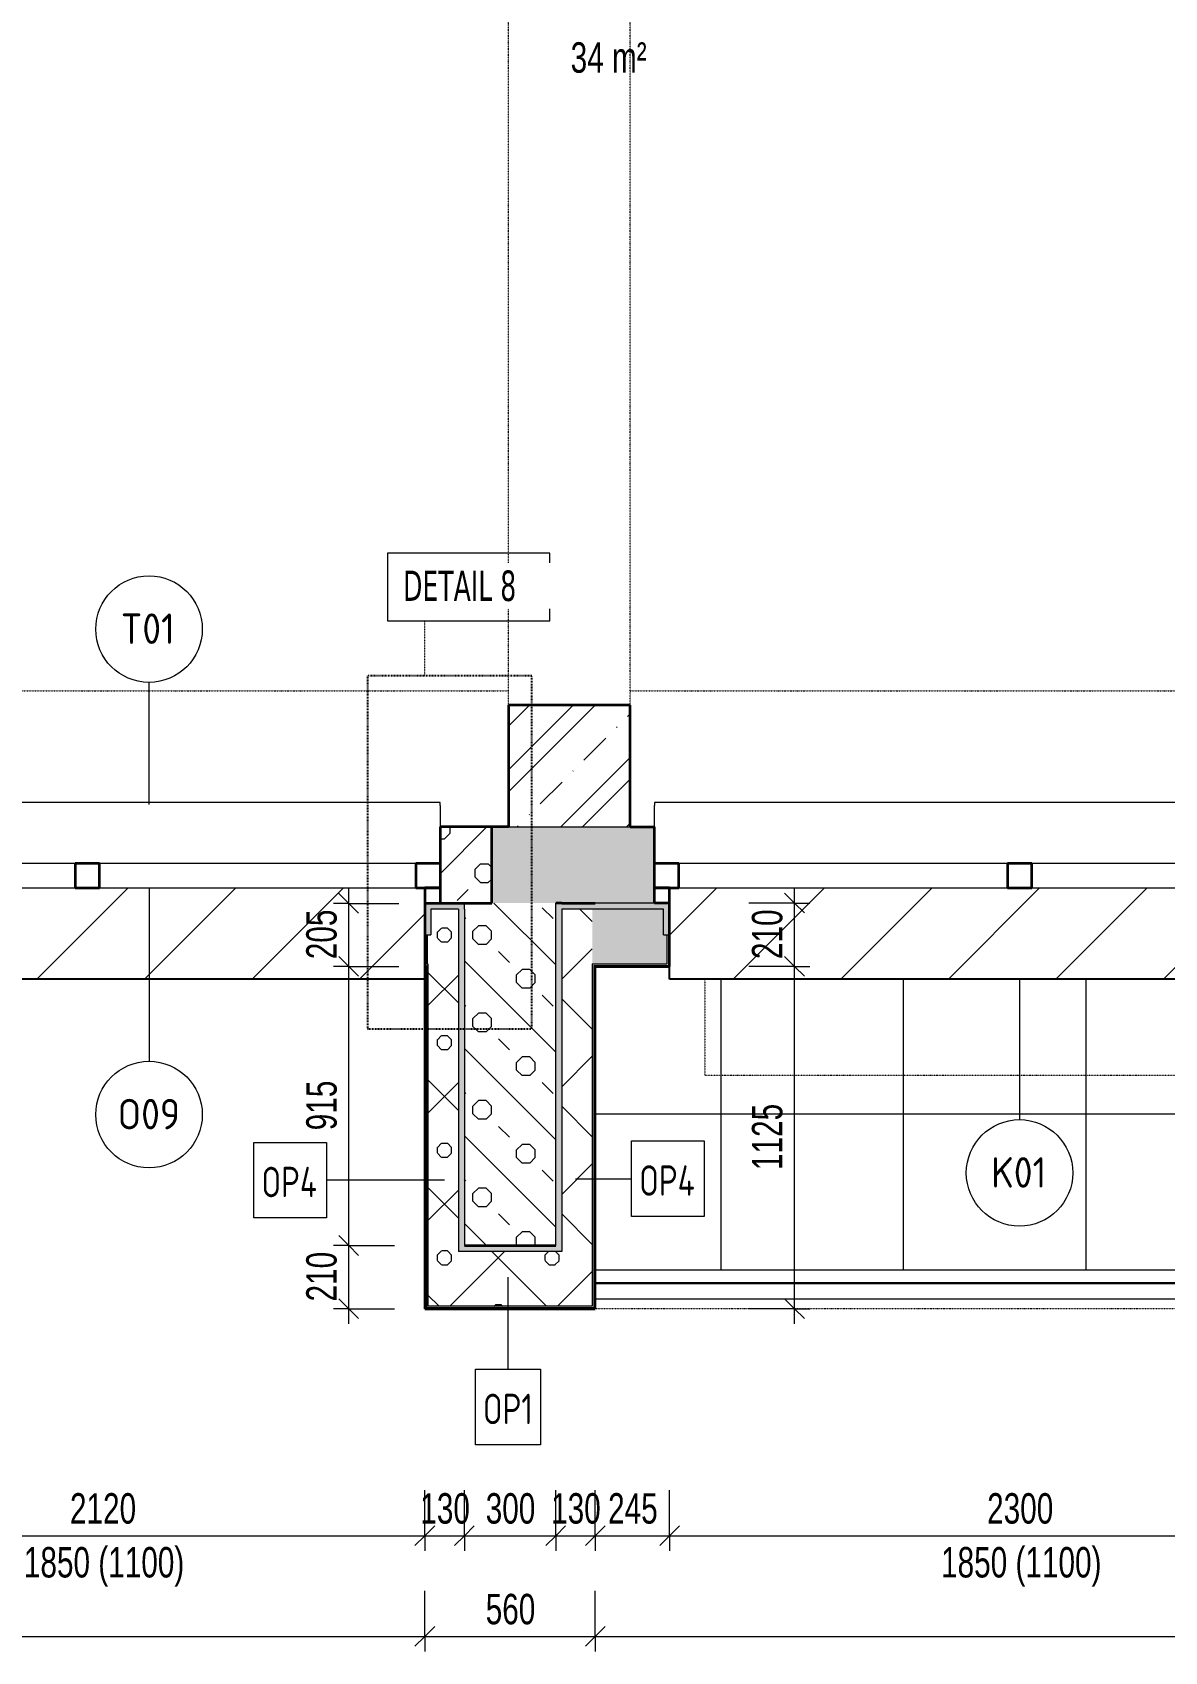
# Model space of a CAD drawing. Header units: millimetres. Extents: x -2854 to 232784, y -45352 to 20466.
# Drawn here: x 27283 to 31005, y -31522 to -26202 of the extents above; entities that cross this region are included whole.
import ezdxf

# ---------------------------------------------------------------- set-up
doc = ezdxf.new("R2010")
doc.units = ezdxf.units.MM
doc.linetypes.add('3_Čárkovaná 2_5mm', pattern=[5, 2.5, -2.5])
doc.linetypes.add('Dash dot dot', pattern=[5, 2, -1, 0, -1, 0, -1])
for name, color, linetype, lineweight in [('A-ANNO-DIMS', 211, 'Continuous', 9), ('A-ANNO-DIMS-50', 211, 'Continuous', 9), ('A-AREA-IDEN', 2, 'Continuous', 9), ('A-DETL', 90, 'Continuous', 13), ('A-FLOR-HRAL', 11, 'Continuous', 13), ('A-GENM', 13, 'Continuous', 13), ('A-GENM-IDEN', 13, 'Continuous', 9), ('A-GLAZ', 151, 'Continuous', 13), ('A-GLAZ-IDEN', 152, 'Continuous', 9), ('A-ROOF', 132, 'Continuous', 13), ('A-ROOF-OTLN', 132, 'Continuous', 13), ('A-ROOF-PATT', 132, 'Continuous', 13), ('A-WALL', 113, 'Continuous', 13), ('A-WALL-IDEN', 211, 'Continuous', 9), ('G-ANNO-TEXT', 231, 'Continuous', 9), ('Q-SPCQ', 91, 'Continuous', 13), ('Q-SPCQ-IDEN', 132, 'Continuous', 9)]:
    doc.layers.add(name, color=color, linetype=linetype, lineweight=lineweight)
doc.layers.add('A-WALL-PATT', color=111, linetype='Continuous')
doc.styles.add('Arial_1', font='arial.ttf', dxfattribs={"width": 0.7, "height": 100})
doc.styles.add('ISOCPEUR', font='isocpeur.ttf', dxfattribs={"width": 0.9, "height": 100})
doc.styles.add('ISOCPEUR_2', font='isocpeur.ttf', dxfattribs={"width": 0.75, "height": 100})
doc.styles.add('Tahoma', font='tahoma.ttf', dxfattribs={"width": 0.7, "height": 100})
doc.dimstyles.new('Vnitřní_-_průhledné', dxfattribs={"dimscale": 304.8, "dimtxt": 102.02594, "dimasz": 0.213255, "dimexe": 0.164042, "dimexo": 0.0625, "dimgap": 0.032808, "dimtad": 1, "dimdec": 0, "dimrnd": 5, "dimzin": 0, "dimdsep": 46, "dimtxsty": 'Arial_1', "dimblk1": 'OBLIQUE', "dimblk2": 'OBLIQUE', "dimsah": 1, "dimcen": 0.09, "dimdle": 0.164042, "dimazin": 0, "dimtfac": 1, "dimtdec": 4, "dimtix": 1, "dimtmove": 0, "dimatfit": 3, "dimfxl": 0.492126, "dimfxlon": 1, "dimtvp": 1, "dimtolj": 1, "dimtzin": 0, "dimarcsym": 2})
pattern_1 = [(45, (0, 0), (0, 353.552), []), (315, (0, 0), (353.552, 0), []), (270, (153.68, 9.56), (176.771, -176.771), [19.139, -334.416]), (270, (199.87, 9.56), (176.771, -176.771), [19.139, -334.416]), (0, (166.57, 23.1), (176.771, 176.771), [19.139, -334.416]), (0, (166.57, -23.1), (176.771, 176.771), [19.139, -334.416]), (45, (153.68, 9.56), (0, 353.552), [19.139, -230.861]), (45, (186.35, -23.1), (0, 353.552), [19.139, -230.861]), (315, (186.35, 23.1), (353.552, 0), [19.139, -230.861]), (315, (153.68, -9.56), (353.552, 0), [19.139, -230.861])]

# ---------------------------------------------------------------- blocks, each defined once
blk = doc.blocks.new('OKNO_2k_nadsvetlik - OKNO_2k_nadsvetlik 2400 x 1850-1972464-2NP_NÁVRH A')
at = {"layer": 'A-GLAZ'}
h = blk.add_hatch(dxfattribs=at)
h.set_pattern_fill('FP_16', color=256, style=0, pattern_type=2)
h.set_pattern_definition([(180, (30528.153, -28937.503), (-75, -43.3), [50, -100]), (240, (30478.153, -28937.503), (-0.0011, -86.601905), [50, -100]), (120, (30478.153, -28937.503), (-74.9989, 43.301905), [50, -100])])
h.paths.add_polyline_path([(1200, 125), (1150, 125), (1150, 75), (1200, 75), (1200, 110)])
h.paths.add_polyline_path([(-1170, 125), (-1200, 125), (-1200, 75), (-1150, 75), (-1150, 125), (-1151, 125)])
at = {"layer": 'A-GLAZ', "lineweight": 35}
for p, q in [((-1150, 75), (-1150, 125)), ((1150, 125), (1150, 75)), ((-1200, 75), (-1150, 75)), ((-1120, 75), (-1200, 75)), ((-1120, -5), (-1120, 75)), ((40, 75), (-40, 75)), ((-40, 75), (-40, -5)), ((40, -5), (40, 75)), ((1200, 75), (1120, 75)), ((1120, 75), (1120, -5)), ((1150, 75), (1200, 75)), ((-1200, -5), (-1120, -5)), ((-40, -5), (40, -5)), ((1120, -5), (1200, -5))]:
    blk.add_line(p, q, dxfattribs=at)
at = {"layer": 'A-GLAZ'}
for p, q in [((-40, 75), (-1120, 75)), ((1120, 75), (40, 75)), ((-1120, -5), (-40, -5)), ((40, -5), (1120, -5))]:
    blk.add_line(p, q, dxfattribs=at)
blk = doc.blocks.new('parapet s nosem_vnitní - parapet s nosem_vnitní-1280305-2NP_NÁVRH A')
at = {"layer": 'A-GENM'}
for p, q in [((-1200, -190), (-1200, -120)), ((1200, -120), (1200, -190)), ((-1200, -190), (-1200, -200)), ((-1200, -200), (1200, -200)), ((1200, -200), (1200, -190))]:
    blk.add_line(p, q, dxfattribs=at)
blk = doc.blocks.new('parapet_ext - parapet_ext-1801991-2NP_NÁVRH A')
at = {"layer": 'Q-SPCQ'}
h = blk.add_hatch(dxfattribs=at)
h.set_pattern_fill('FP_17', color=11, style=0, pattern_type=2)
h.set_pattern_definition([(225, (30528.15, -29012.5), (176.7767, -176.7767), [])])
h.paths.add_polyline_path([(-970.1, 300), (-1150, 300), (-1150, 0), (1150, 0), (1150, 300), (-40, 300)])
at = {"layer": 'Q-SPCQ', "color": 21, "lineweight": 25}
for p, q in [((-1150, 258), (-1150, 300)), ((-1150, 300), (1150, 300)), ((1150, 300), (1150, 258))]:
    blk.add_line(p, q, dxfattribs=at)
blk = doc.blocks.new('OKNO_2k_nadsvetlik - OKNO_2k_nadsvetlik_2220 x 1850-1972462-2NP_NÁVRH A')
at = {"layer": 'A-GLAZ'}
h = blk.add_hatch(dxfattribs=at)
h.set_pattern_fill('FP_60', color=11, style=0, pattern_type=2)
h.set_pattern_definition([(180, (27513.59, -28937.503), (-75, -43.3), [50, -100]), (240, (27463.59, -28937.503), (-0.0011, -86.601905), [50, -100]), (120, (27463.59, -28937.503), (-74.9989, 43.301905), [50, -100])])
h.paths.add_polyline_path([(1080, 125), (1060, 125), (1060, 75), (1110, 75), (1110, 125), (1109, 125)])
h.paths.add_polyline_path([(-1060, 125), (-1110, 125), (-1110, 75), (-1060, 75), (-1060, 110)])
at = {"layer": 'A-GLAZ', "color": 1, "lineweight": 35}
for p, q in [((-1060, 75), (-1060, 125)), ((1060, 125), (1060, 75)), ((-1110, 75), (-1060, 75)), ((-1030, 75), (-1110, 75)), ((-1030, -5), (-1030, 75)), ((90, 75), (10, 75)), ((10, 75), (10, -5)), ((90, -5), (90, 75)), ((1110, 75), (1030, 75)), ((1030, 75), (1030, -5)), ((1060, 75), (1110, 75)), ((-1110, -5), (-1030, -5)), ((10, -5), (90, -5)), ((1030, -5), (1110, -5))]:
    blk.add_line(p, q, dxfattribs=at)
at = {"layer": 'A-GLAZ', "color": 11}
for p, q in [((10, 75), (-1030, 75)), ((1030, 75), (90, 75)), ((-1030, -5), (10, -5)), ((90, -5), (1030, -5))]:
    blk.add_line(p, q, dxfattribs=at)
blk = doc.blocks.new('parapet s nosem_vnitní - parapet s nosem_vnitní-1592120-2NP_NÁVRH A')
at = {"layer": 'A-GENM', "color": 11}
for p, q in [((-1110, -190), (-1110, -120)), ((1110, -120), (1110, -190)), ((-1110, -190), (-1110, -200)), ((-1110, -200), (1110, -200)), ((1110, -200), (1110, -190))]:
    blk.add_line(p, q, dxfattribs=at)
blk = doc.blocks.new('parapet_ext - parapet_ext-1802035-2NP_NÁVRH A')
at = {"layer": 'Q-SPCQ'}
h = blk.add_hatch(dxfattribs=at)
h.set_pattern_fill('FP_61', color=11, style=0, pattern_type=2)
h.set_pattern_definition([(225, (27513.6, -29012.5), (176.7767, -176.7767), [])])
h.paths.add_polyline_path([(-550.9, 300), (-1060, 300), (-1060, 0), (1060, 0), (1060, 300), (10, 300)])
at = {"layer": 'Q-SPCQ', "color": 21, "lineweight": 25}
for p, q in [((-1060, 300), (1060, 300)), ((1060, 300), (1060, 258))]:
    blk.add_line(p, q, dxfattribs=at)
blk = doc.blocks.new('Zábradlí - Zábradlí-1250070-2NP_NÁVRH A')
at = {"layer": 'A-FLOR-HRAL'}
for p, q in [((29133.6, -30312.5), (40958.6, -30312.5)), ((29133.6, -30362.5), (40958.6, -30362.5))]:
    blk.add_line(p, q, dxfattribs=at)
blk = doc.blocks.new('Popiska okna_Bublina_CC - Popiska okna_Bublina-1410372-2NP_NÁVRH A')
at = {"layer": 'A-GLAZ-IDEN'}
blk.add_circle((0, 0), 3.5, dxfattribs=at)
blk = doc.blocks.new('Popiska becný model_Bublina_CC - Popiska okna_Bublina-1416866-2NP_NÁVRH A')
at = {"layer": 'A-GENM-IDEN'}
blk.add_circle((0, 0), 3.5, dxfattribs=at)
blk = doc.blocks.new('DIMBLOCK57-2NP_NÁVRH A')
at = {"layer": 'A-ANNO-DIMS-50'}
for p, q in [((29003.6, -31141.2), (29003.6, -30991.2)), ((29133.6, -31141.2), (29133.6, -30991.2)), ((28953.6, -31141.2), (29133.6, -31141.2)), ((29003.6, -31141.2), (29003.6, -31191.2)), ((29133.6, -31141.2), (29133.6, -31191.2))]:
    blk.add_line(p, q, dxfattribs=at)
at = {"layer": 'A-ANNO-DIMS-50', "lineweight": 18}
for p, q in [((29003.6, -31141.2), (29036.1, -31108.7)), ((29133.6, -31141.2), (29166.1, -31108.7)), ((29003.6, -31141.2), (28971.1, -31173.7)), ((29133.6, -31141.2), (29101.1, -31173.7))]:
    blk.add_line(p, q, dxfattribs=at)
at = {"layer": 'A-ANNO-DIMS-50', "color": 0, "insert": (28988.5, -31001.4), "char_height": 100, "width": 192.123, "attachment_point": 1, "line_spacing_factor": 0.941778, "style": 'Arial_1'}
blk.add_mtext('130', dxfattribs=at)
blk = doc.blocks.new('_Oblique')
at = {"color": 0, "linetype": 'ByBlock', "lineweight": -2}
blk.add_line((-0.5, -0.5), (0.5, 0.5), dxfattribs=at)
blk = doc.blocks.new('DIMBLOCK58-2NP_NÁVRH A')
at = {"layer": 'A-ANNO-DIMS-50'}
for p, q in [((29133.6, -31141.2), (29133.6, -30991.2)), ((29378.2, -31141.2), (29378.2, -30991.2)), ((29133.6, -31141.2), (29378.2, -31141.2)), ((29133.6, -31141.2), (29133.6, -31191.2)), ((29378.2, -31141.2), (29378.2, -31191.2))]:
    blk.add_line(p, q, dxfattribs=at)
at = {"layer": 'A-ANNO-DIMS-50', "lineweight": 18}
for p, q in [((29133.6, -31141.2), (29166.1, -31108.7)), ((29378.2, -31141.2), (29410.7, -31108.7)), ((29133.6, -31141.2), (29101.1, -31173.7)), ((29378.2, -31141.2), (29345.7, -31173.7))]:
    blk.add_line(p, q, dxfattribs=at)
at = {"layer": 'A-ANNO-DIMS-50', "color": 0, "insert": (29175.8, -31001.4), "char_height": 100, "width": 192.123, "attachment_point": 1, "line_spacing_factor": 0.941778, "style": 'Arial_1'}
blk.add_mtext('245', dxfattribs=at)
blk = doc.blocks.new('DIMBLOCK59-2NP_NÁVRH A')
at = {"layer": 'A-ANNO-DIMS-50'}
for p, q in [((29378.2, -31141.2), (29378.2, -30991.2)), ((31678.8, -31141.2), (31678.8, -30991.2)), ((29378.2, -31141.2), (31678.8, -31141.2)), ((29378.2, -31141.2), (29378.2, -31191.2)), ((31678.8, -31141.2), (31678.8, -31191.2))]:
    blk.add_line(p, q, dxfattribs=at)
at = {"layer": 'A-ANNO-DIMS-50', "lineweight": 18}
for p, q in [((29378.2, -31141.2), (29410.7, -31108.7)), ((31678.8, -31141.2), (31711.3, -31108.7)), ((29378.2, -31141.2), (29345.7, -31173.7)), ((31678.8, -31141.2), (31646.3, -31173.7))]:
    blk.add_line(p, q, dxfattribs=at)
at = {"layer": 'A-ANNO-DIMS-50', "color": 0, "char_height": 100, "attachment_point": 1, "line_spacing_factor": 0.941778, "style": 'Arial_1'}
for s, insert, width in [('2300', (30421.7, -31001.4), 256.164), ('1850 (1100)', (30270.3, -31178.4), 619.69)]:
    blk.add_mtext(s, dxfattribs=dict(at, insert=insert, width=width))
blk = doc.blocks.new('DIMBLOCK74-2NP_NÁVRH A')
at = {"layer": 'A-ANNO-DIMS-50'}
for p, q in [((26453.6, -31141.2), (26453.6, -30991.2)), ((28573.6, -31141.2), (28573.6, -30991.2)), ((26453.6, -31141.2), (28573.6, -31141.2)), ((26453.6, -31141.2), (26453.6, -31191.2)), ((28573.6, -31141.2), (28573.6, -31191.2))]:
    blk.add_line(p, q, dxfattribs=at)
at = {"layer": 'A-ANNO-DIMS-50', "lineweight": 18}
for p, q in [((26453.6, -31141.2), (26486.1, -31108.7)), ((28573.6, -31141.2), (28606.1, -31108.7)), ((26453.6, -31141.2), (26421.1, -31173.7)), ((28573.6, -31141.2), (28541.1, -31173.7))]:
    blk.add_line(p, q, dxfattribs=at)
at = {"layer": 'A-ANNO-DIMS-50', "color": 0, "char_height": 100, "attachment_point": 1, "line_spacing_factor": 0.941778, "style": 'Arial_1'}
for s, insert, width in [('2120', (27406.9, -31001.4), 256.164), ('1850 (1100)', (27255.4, -31178.4), 619.69)]:
    blk.add_mtext(s, dxfattribs=dict(at, insert=insert, width=width))
blk = doc.blocks.new('DIMBLOCK75-2NP_NÁVRH A')
at = {"layer": 'A-ANNO-DIMS-50'}
for p, q in [((28573.6, -31141.2), (28573.6, -30991.2)), ((28703.6, -31141.2), (28703.6, -30991.2)), ((28573.6, -31141.2), (28703.6, -31141.2)), ((28573.6, -31141.2), (28573.6, -31191.2)), ((28703.6, -31141.2), (28703.6, -31191.2))]:
    blk.add_line(p, q, dxfattribs=at)
at = {"layer": 'A-ANNO-DIMS-50', "lineweight": 18}
for p, q in [((28573.6, -31141.2), (28606.1, -31108.7)), ((28703.6, -31141.2), (28736.1, -31108.7)), ((28573.6, -31141.2), (28541.1, -31173.7)), ((28703.6, -31141.2), (28671.1, -31173.7))]:
    blk.add_line(p, q, dxfattribs=at)
at = {"layer": 'A-ANNO-DIMS-50', "color": 0, "insert": (28558.5, -31001.4), "char_height": 100, "width": 192.123, "attachment_point": 1, "line_spacing_factor": 0.941778, "style": 'Arial_1'}
blk.add_mtext('130', dxfattribs=at)
blk = doc.blocks.new('DIMBLOCK76-2NP_NÁVRH A')
at = {"layer": 'A-ANNO-DIMS-50'}
for p, q in [((28703.6, -31141.2), (28703.6, -30991.2)), ((29003.6, -31141.2), (29003.6, -30991.2)), ((28703.6, -31141.2), (29053.6, -31141.2)), ((28703.6, -31141.2), (28703.6, -31191.2)), ((29003.6, -31141.2), (29003.6, -31191.2))]:
    blk.add_line(p, q, dxfattribs=at)
at = {"layer": 'A-ANNO-DIMS-50', "lineweight": 18}
for p, q in [((28703.6, -31141.2), (28736.1, -31108.7)), ((29003.6, -31141.2), (29036.1, -31108.7)), ((28703.6, -31141.2), (28671.1, -31173.7)), ((29003.6, -31141.2), (28971.1, -31173.7))]:
    blk.add_line(p, q, dxfattribs=at)
at = {"layer": 'A-ANNO-DIMS-50', "color": 0, "insert": (28773.5, -31001.4), "char_height": 100, "width": 192.123, "attachment_point": 1, "line_spacing_factor": 0.941778, "style": 'Arial_1'}
blk.add_mtext('300', dxfattribs=at)
blk = doc.blocks.new('DIMBLOCK86-2NP_NÁVRH A')
at = {"layer": 'A-ANNO-DIMS-50'}
for p, q in [((22394.5, -31472), (22394.5, -31117.1)), ((28573.6, -31472), (28573.6, -31322)), ((22344.5, -31472), (28623.6, -31472)), ((22394.5, -31472), (22394.5, -31522)), ((28573.6, -31472), (28573.6, -31522))]:
    blk.add_line(p, q, dxfattribs=at)
at = {"layer": 'A-ANNO-DIMS-50', "lineweight": 18}
for p, q in [((22394.5, -31472), (22427, -31439.5)), ((28573.6, -31472), (28606.1, -31439.5)), ((22394.5, -31472), (22362, -31504.5)), ((28573.6, -31472), (28541.1, -31504.5))]:
    blk.add_line(p, q, dxfattribs=at)
at = {"layer": 'A-ANNO-DIMS-50', "color": 0, "insert": (25377.3, -31332.2), "char_height": 100, "width": 256.164, "attachment_point": 1, "line_spacing_factor": 0.941778, "style": 'Arial_1'}
blk.add_mtext('6180', dxfattribs=at)
blk = doc.blocks.new('DIMBLOCK87-2NP_NÁVRH A')
at = {"layer": 'A-ANNO-DIMS-50'}
for p, q in [((28573.6, -31472), (28573.6, -31322)), ((29133.6, -31472), (29133.6, -31322)), ((28523.6, -31472), (29183.6, -31472)), ((28573.6, -31472), (28573.6, -31522)), ((29133.6, -31472), (29133.6, -31522))]:
    blk.add_line(p, q, dxfattribs=at)
at = {"layer": 'A-ANNO-DIMS-50', "lineweight": 18}
for p, q in [((28573.6, -31472), (28606.1, -31439.5)), ((29133.6, -31472), (29166.1, -31439.5)), ((28573.6, -31472), (28541.1, -31504.5)), ((29133.6, -31472), (29101.1, -31504.5))]:
    blk.add_line(p, q, dxfattribs=at)
at = {"layer": 'A-ANNO-DIMS-50', "color": 0, "insert": (28773.5, -31332.2), "char_height": 100, "width": 192.123, "attachment_point": 1, "line_spacing_factor": 0.941778, "style": 'Arial_1'}
blk.add_mtext('560', dxfattribs=at)
blk = doc.blocks.new('DIMBLOCK88-2NP_NÁVRH A')
at = {"layer": 'A-ANNO-DIMS-50'}
for p, q in [((35401.3, -31472), (35401.3, -31150.9)), ((29133.6, -31472), (29133.6, -31322)), ((29083.6, -31472), (35401.3, -31472)), ((29133.6, -31472), (29133.6, -31522)), ((35401.3, -31472), (35401.3, -31522))]:
    blk.add_line(p, q, dxfattribs=at)
at = {"layer": 'A-ANNO-DIMS-50', "lineweight": 18}
for p, q in [((29133.6, -31472), (29166.1, -31439.5)), ((35401.3, -31472), (35433.8, -31439.5)), ((29133.6, -31472), (29101.1, -31504.5)), ((35401.3, -31472), (35368.8, -31504.5))]:
    blk.add_line(p, q, dxfattribs=at)
at = {"layer": 'A-ANNO-DIMS-50', "color": 0, "insert": (32160.7, -31332.2), "char_height": 100, "width": 256.164, "attachment_point": 1, "line_spacing_factor": 0.941778, "style": 'Arial_1'}
blk.add_mtext('6270', dxfattribs=at)
blk = doc.blocks.new('DIMBLOCK97-2NP_NÁVRH A')
at = {"layer": 'A-ANNO-DIMS-50', "lineweight": 18}
for p, q in [((28323.3, -30187.5), (28290.8, -30155)), ((28323.3, -30187.5), (28355.8, -30220)), ((28323.3, -30395.5), (28290.8, -30363)), ((28323.3, -30395.5), (28355.8, -30428))]:
    blk.add_line(p, q, dxfattribs=at)
at = {"layer": 'A-ANNO-DIMS-50'}
for p, q in [((28323.3, -30187.5), (28273.3, -30187.5)), ((28323.3, -30445.5), (28323.3, -30187.5)), ((28323.3, -30187.5), (28473.3, -30187.5)), ((28323.3, -30395.5), (28273.3, -30395.5)), ((28323.3, -30395.5), (28473.3, -30395.5))]:
    blk.add_line(p, q, dxfattribs=at)
at = {"layer": 'A-ANNO-DIMS-50', "color": 0, "insert": (28183.5, -30371.6), "char_height": 100, "width": 192.123, "attachment_point": 1, "rotation": 90, "line_spacing_factor": 0.941778, "style": 'Arial_1'}
blk.add_mtext('210', dxfattribs=at)
blk = doc.blocks.new('DIMBLOCK98-2NP_NÁVRH A')
at = {"layer": 'A-ANNO-DIMS-50', "lineweight": 18}
for p, q in [((28323.3, -29270.5), (28290.8, -29238)), ((28323.3, -29270.5), (28355.8, -29303)), ((28323.3, -30187.5), (28290.8, -30155)), ((28323.3, -30187.5), (28355.8, -30220))]:
    blk.add_line(p, q, dxfattribs=at)
at = {"layer": 'A-ANNO-DIMS-50'}
for p, q in [((28323.3, -29270.5), (28273.3, -29270.5)), ((28323.3, -30187.5), (28323.3, -29270.5)), ((28323.3, -29270.5), (28487.6, -29270.5)), ((28323.3, -30187.5), (28273.3, -30187.5)), ((28323.3, -30187.5), (28473.3, -30187.5))]:
    blk.add_line(p, q, dxfattribs=at)
at = {"layer": 'A-ANNO-DIMS-50', "color": 0, "insert": (28183.5, -29809.1), "char_height": 100, "width": 192.123, "attachment_point": 1, "rotation": 90, "line_spacing_factor": 0.941778, "style": 'Arial_1'}
blk.add_mtext('915', dxfattribs=at)
blk = doc.blocks.new('DIMBLOCK99-2NP_NÁVRH A')
at = {"layer": 'A-ANNO-DIMS-50', "lineweight": 18}
for p, q in [((28323.3, -29063.5), (28290.8, -29031)), ((28323.3, -29063.5), (28355.8, -29096)), ((28323.3, -29270.5), (28290.8, -29238)), ((28323.3, -29270.5), (28355.8, -29303))]:
    blk.add_line(p, q, dxfattribs=at)
at = {"layer": 'A-ANNO-DIMS-50'}
for p, q in [((28323.3, -29270.5), (28323.3, -29013.5)), ((28323.3, -29063.5), (28273.3, -29063.5)), ((28323.3, -29063.5), (28487.6, -29063.5)), ((28323.3, -29270.5), (28273.3, -29270.5)), ((28323.3, -29270.5), (28487.6, -29270.5))]:
    blk.add_line(p, q, dxfattribs=at)
at = {"layer": 'A-ANNO-DIMS-50', "color": 0, "insert": (28183.5, -29247.1), "char_height": 100, "width": 192.123, "attachment_point": 1, "rotation": 90, "line_spacing_factor": 0.941778, "style": 'Arial_1'}
blk.add_mtext('205', dxfattribs=at)
blk = doc.blocks.new('DIMBLOCK100-2NP_NÁVRH A')
at = {"layer": 'A-ANNO-DIMS-50', "lineweight": 18}
for p, q in [((29788.5, -29270.5), (29756, -29238)), ((29788.5, -29270.5), (29821, -29303)), ((29788.5, -30395.5), (29756, -30363)), ((29788.5, -30395.5), (29821, -30428))]:
    blk.add_line(p, q, dxfattribs=at)
at = {"layer": 'A-ANNO-DIMS-50'}
for p, q in [((29788.5, -29270.5), (29638.5, -29270.5)), ((29788.5, -30445.5), (29788.5, -29270.5)), ((29788.5, -29270.5), (29838.5, -29270.5)), ((29788.5, -30395.5), (29638.5, -30395.5)), ((29788.5, -30395.5), (29838.5, -30395.5))]:
    blk.add_line(p, q, dxfattribs=at)
at = {"layer": 'A-ANNO-DIMS-50', "color": 0, "insert": (29648.6, -29939.7), "char_height": 100, "width": 256.164, "attachment_point": 1, "rotation": 90, "line_spacing_factor": 0.941778, "style": 'Arial_1'}
blk.add_mtext('1125', dxfattribs=at)
blk = doc.blocks.new('DIMBLOCK101-2NP_NÁVRH A')
at = {"layer": 'A-ANNO-DIMS-50', "lineweight": 18}
for p, q in [((29788.5, -29062.5), (29756, -29030)), ((29788.5, -29062.5), (29821, -29095)), ((29788.5, -29270.5), (29756, -29238)), ((29788.5, -29270.5), (29821, -29303))]:
    blk.add_line(p, q, dxfattribs=at)
at = {"layer": 'A-ANNO-DIMS-50'}
for p, q in [((29788.5, -29270.5), (29788.5, -29012.5)), ((29788.5, -29062.5), (29638.5, -29062.5)), ((29788.5, -29062.5), (29838.5, -29062.5)), ((29788.5, -29270.5), (29638.5, -29270.5)), ((29788.5, -29270.5), (29838.5, -29270.5))]:
    blk.add_line(p, q, dxfattribs=at)
at = {"layer": 'A-ANNO-DIMS-50', "color": 0, "insert": (29648.6, -29246.6), "char_height": 100, "width": 192.123, "attachment_point": 1, "rotation": 90, "line_spacing_factor": 0.941778, "style": 'Arial_1'}
blk.add_mtext('210', dxfattribs=at)
blk = doc.blocks.new('Popiska speciální vybavení - Popiska okna_Bublina-1426311-2NP_NÁVRH A')
at = {"layer": 'Q-SPCQ-IDEN'}
blk.add_circle((0, 0), 3.5, dxfattribs=at)

msp = doc.modelspace()

# ---------------------------------------------------------------- hatches: boundary and pattern name
at = {"layer": 'A-ROOF-PATT'}
h = msp.add_hatch(dxfattribs=at)
h.set_pattern_fill('FP_75', color=254, style=0, pattern_type=2)
h.set_pattern_definition([(0, (18746.6, -4561.17), (0, 599.872), []), (90, (18746.6, -4561.17), (-600, 4e-14), [])])
h.paths.add_polyline_path([(40941.2, -30267.5), (40958.6, -30267.5), (40958.6, -28897.7), (40733.6, -28897.7), (40733.6, -28187.7), (41133.6, -28187.7), (41133.6, -27850.5), (40615.6, -27850.5), (40615.6, -27892.5), (38715.6, -27892.5), (38715.6, -27850.5), (37982.8, -27850.5), (37982.8, -27892.5), (36532.8, -27892.5), (36532.8, -27850.5), (35401.3, -27850.5), (35401.3, -29270.5), (34678.2, -29270.5), (34678.2, -29312.5), (32378.2, -29312.5), (32378.2, -29270.5), (31678.2, -29270.5), (31678.2, -29312.5), (29378.2, -29312.5), (29378.2, -29270.5), (29133.6, -29270.5), (29133.6, -30267.5), (40726.6, -30267.5)])
h.paths.add_polyline_path([(39670.2, -28554.8), (39631.4, -28549.7), (39595.2, -28534.8), (39564.2, -28510.9), (39540.3, -28479.8), (39525.4, -28443.7), (39520.2, -28404.8), (39525.4, -28366), (39540.3, -28329.8), (39564.2, -28298.8), (39595.2, -28274.9), (39631.4, -28260), (39670.2, -28254.8), (39709.1, -28260), (39745.2, -28274.9), (39776.3, -28298.8), (39800.1, -28329.8), (39815.1, -28366), (39820.2, -28404.8), (39815.1, -28443.7), (39800.1, -28479.8), (39776.3, -28510.9), (39745.2, -28534.8), (39709.1, -28549.7)])
h.paths.add_polyline_path([(36810.2, -28554.8), (36771.4, -28549.7), (36735.2, -28534.8), (36704.2, -28510.9), (36680.3, -28479.8), (36665.4, -28443.7), (36660.2, -28404.8), (36665.4, -28366), (36680.3, -28329.8), (36704.2, -28298.8), (36735.2, -28274.9), (36771.4, -28260), (36810.2, -28254.8), (36849.1, -28260), (36885.2, -28274.9), (36916.3, -28298.8), (36940.1, -28329.8), (36955.1, -28366), (36960.2, -28404.8), (36955.1, -28443.7), (36940.1, -28479.8), (36916.3, -28510.9), (36885.2, -28534.8), (36849.1, -28549.7)])
at = {"layer": 'A-WALL-PATT', "lineweight": 13}
h = msp.add_hatch(dxfattribs=at)
h.set_pattern_fill('FP_46', color=256, angle=-135, style=0, pattern_type=2)
h.set_pattern_definition([(45, (0, 0), (-179.6051, 179.6051), []), (45, (71.84, 2e-13), (-179.6051, 179.6051), []), (45, (215.53, 7e-13), (-107.763, 251.4472), [101.6, -50.8, 1.676, -49.124])])
h.paths.add_polyline_path([(28848.8, -28812.5), (29248.8, -28812.5), (29248.8, -28412.5), (28848.8, -28412.5)])
h = msp.add_hatch(dxfattribs=at)
h.set_pattern_fill('FP_3', color=256, angle=-135, style=0, pattern_type=2)
h.set_pattern_definition([(45, (32129.88, -29062.5), (-143.684, 143.684), []), (2e-13, (32358.83, -28995.2), (143.684, 143.684), [25.4, -261.968]), (45, (32384.23, -28995.2), (-143.684, 143.684), [25.4, -177.8]), (90, (32402.19, -28977.24), (-143.684, 143.684), [25.4, -261.968]), (135, (32402.19, -28951.84), (-143.684, -143.684), [25.4, -177.8]), (2e-13, (32358.83, -28933.88), (143.684, 143.684), [25.4, -261.968]), (45, (32340.87, -28951.84), (-143.684, 143.684), [25.4, -177.8]), (90, (32340.87, -28977.24), (-143.684, 143.684), [25.4, -261.968]), (135, (32358.83, -28995.2), (-143.684, -143.684), [25.4, -177.8]), (45, (32425.4, -28910.66), (-143.684, 143.684), [50.8, -152.4])])
h.paths.add_polyline_path([(29328.2, -29062.5), (29328.2, -28812.5), (28793.6, -28812.5), (28793.6, -29062.5), (29248.8, -29062.5)])
h.paths.add_polyline_path([(35193.3, -29062.5), (35193.3, -28812.5), (34728.2, -28812.5), (34728.2, -29062.5), (34932, -29062.5)])
h.paths.add_polyline_path([(31831.8, -29062.5), (32328.2, -29062.5), (32328.2, -28812.5), (31728.2, -28812.5), (31728.2, -29062.5)])
h.paths.add_polyline_path([(26347.6, -29062.5), (26393.6, -29062.5), (26393.6, -28812.5), (25813.6, -28812.5), (25813.6, -29062.5), (26093.3, -29062.5)])
h.paths.add_polyline_path([(23413.6, -29062.5), (23413.6, -28812.5), (22602.5, -28812.5), (22602.5, -29062.5), (23202.5, -29062.5)])
h = msp.add_hatch(dxfattribs=at)
h.set_pattern_fill('FP_59', color=11, angle=-135, style=0, pattern_type=2)
h.set_pattern_definition([(45, (27665.46, -29062.5), (-143.684, 143.684), []), (2e-13, (27894.41, -28995.2), (143.684, 143.684), [25.4, -261.968]), (45, (27919.81, -28995.2), (-143.684, 143.684), [25.4, -177.8]), (90, (27937.77, -28977.24), (-143.684, 143.684), [25.4, -261.968]), (135, (27937.77, -28951.84), (-143.684, -143.684), [25.4, -177.8]), (2e-13, (27894.41, -28933.88), (143.684, 143.684), [25.4, -261.968]), (45, (27876.45, -28951.84), (-143.684, 143.684), [25.4, -177.8]), (90, (27876.45, -28977.24), (-143.684, 143.684), [25.4, -261.968]), (135, (27894.41, -28995.2), (-143.684, -143.684), [25.4, -177.8]), (45, (27961, -28910.66), (-143.684, 143.684), [50.8, -152.4])])
h.paths.add_polyline_path([(28623.6, -29062.5), (28793.6, -29062.5), (28793.6, -28812.5), (28623.6, -28812.5), (28623.6, -29047.6)])
h.paths.add_polyline_path([(26403.6, -29062.5), (26403.6, -28812.5), (26393.6, -28812.5), (26393.6, -29062.5)])
h = msp.add_hatch(dxfattribs=at)
h.set_pattern_fill('FP_1', color=11, style=0, pattern_type=2)
h.set_pattern_definition(pattern_1)
h.paths.add_polyline_path([(25771.6, -29262.5), (26445.6, -29262.5), (26445.6, -29166.5), (26433.6, -29166.5), (26433.6, -29082.5), (25783.6, -29082.5), (25783.6, -29166.5), (25771.6, -29166.5)])
h.paths.add_polyline_path([(22582.5, -29262.5), (23455.6, -29262.5), (23455.6, -29166.5), (23443.6, -29166.5), (23443.6, -29082.5), (22582.5, -29082.5)])
h.paths.add_polyline_path([(28583.6, -29262.5), (28683.6, -29262.5), (28683.6, -29082.5), (28593.6, -29082.5), (28593.6, -29166.5), (28581.6, -29166.5), (28581.6, -29262.5)])
at = {"layer": 'A-WALL-PATT'}
h = msp.add_hatch(color=11, dxfattribs=at)
h.paths.add_polyline_path([(26445.6, -29166.5), (26453.6, -29166.5), (26453.6, -29062.5), (25763.6, -29062.5), (25763.6, -29166.5), (25783.6, -29166.5), (25783.6, -29082.5), (26433.6, -29082.5), (26433.6, -29166.5)])
h.paths.add_polyline_path([(28581.6, -29166.5), (28593.6, -29166.5), (28593.6, -29082.5), (28703.6, -29082.5), (28703.6, -29062.5), (28573.6, -29062.5), (28573.6, -29166.5), (28576.6, -29166.5)])
h.paths.add_polyline_path([(23443.6, -29166.5), (23463.6, -29166.5), (23463.6, -29062.5), (22602.5, -29062.5), (22602.5, -29082.5), (23443.6, -29082.5)])
at = {"layer": 'A-WALL-PATT', "lineweight": 13}
msp.add_hatch(color=11, dxfattribs=at).paths.add_polyline_path([(28683.6, -30187.5), (28703.6, -30187.5), (28703.6, -29082.5), (28683.6, -29082.5), (28683.6, -29712.9)])
h = msp.add_hatch(dxfattribs=at)
h.set_pattern_fill('FP_2', color=256, angle=225, style=0, pattern_type=2)
h.set_pattern_definition([(135, (29003.59, -29553.16), (-143.684, -143.684), []), (90, (28936.29, -29324.21), (-143.684, 143.684), [25.4, -261.968]), (135, (28936.29, -29298.81), (-143.684, -143.684), [25.4, -177.8]), (180, (28918.33, -29280.85), (-143.684, -143.684), [25.4, -261.968]), (225, (28892.92, -29280.85), (143.684, -143.684), [25.4, -177.8]), (90, (28874.96, -29324.21), (-143.684, 143.684), [25.4, -261.968]), (135, (28892.93, -29342.17), (-143.684, -143.684), [25.4, -177.8]), (180, (28918.32, -29342.17), (-143.684, -143.684), [25.4, -261.968]), (225, (28936.29, -29324.21), (143.684, -143.684), [25.4, -177.8]), (135, (28851.74, -29257.63), (-143.684, -143.684), [50.8, -152.4])])
h.paths.add_polyline_path([(29003.6, -30187.5), (29003.6, -29062.5), (28703.6, -29062.5), (28703.6, -30187.5), (28922.9, -30187.5)])
at = {"layer": 'A-WALL-PATT'}
for points in [[(29023.6, -30187.5), (29023.6, -29062.5), (29003.6, -29062.5), (29003.6, -30187.5)], [(28922.9, -30207.5), (29023.6, -30207.5), (29023.6, -30187.5), (28683.6, -30187.5), (28683.6, -30207.5), (28703.6, -30207.5)]]:
    msp.add_hatch(color=11, dxfattribs=at).paths.add_polyline_path(points)
h = msp.add_hatch(color=11, dxfattribs=at)
h.paths.add_polyline_path([(32378.2, -29166.5), (32378.2, -29062.5), (31678.2, -29062.5), (31678.2, -29166.5), (31698.2, -29166.5), (31698.2, -29082.5), (32358.2, -29082.5), (32358.2, -29166.5), (32375.2, -29166.5)])
h.paths.add_polyline_path([(34678.2, -29166.5), (34698.2, -29166.5), (34698.2, -29082.5), (35213.3, -29082.5), (35213.3, -29062.5), (34678.2, -29062.5), (34678.2, -29082.5)])
h.paths.add_polyline_path([(29378.2, -29166.5), (29378.2, -29062.5), (29023.6, -29062.5), (29023.6, -29082.5), (29358.2, -29082.5), (29358.2, -29166.5), (29375.2, -29166.5)])
h.paths.add_polyline_path([(41508.6, -29082.5), (41513.6, -29082.5), (41513.6, -29062.5), (41508.6, -29062.5)])
h.paths.add_polyline_path([(41713.6, -29082.5), (41721.6, -29082.5), (41721.6, -29062.5), (41713.6, -29062.5)])
at = {"layer": 'A-WALL-PATT', "lineweight": 13}
h = msp.add_hatch(dxfattribs=at)
h.set_pattern_fill('FP_1', color=11, style=0, pattern_type=2)
h.set_pattern_definition(pattern_1)
h.paths.add_polyline_path([(29123.6, -30207.5), (29123.6, -29082.5), (29023.6, -29082.5), (29023.6, -30207.5)])
h = msp.add_hatch(dxfattribs=at)
h.set_pattern_fill('FP_1', color=11, style=0, pattern_type=2)
h.set_pattern_definition(pattern_1)
h.paths.add_polyline_path([(34932, -29262.5), (35393.3, -29262.5), (35393.3, -29082.5), (34698.2, -29082.5), (34698.2, -29166.5), (34686.2, -29166.5), (34686.2, -29262.5)])
h.paths.add_polyline_path([(41713.6, -29262.5), (41713.6, -29082.5), (41533.6, -29082.5), (41533.6, -29262.5), (41585, -29262.5)])
h.paths.add_polyline_path([(41508.6, -29262.5), (41513.6, -29262.5), (41513.6, -29082.5), (41508.6, -29082.5), (41508.6, -29213.9)])
h.paths.add_polyline_path([(29352.1, -29262.5), (29370.2, -29262.5), (29370.2, -29166.5), (29358.2, -29166.5), (29358.2, -29082.5), (29123.6, -29082.5), (29123.6, -29262.5), (29137.5, -29262.5)])
h.paths.add_polyline_path([(31686.2, -29262.5), (32370.2, -29262.5), (32370.2, -29166.5), (32358.2, -29166.5), (32358.2, -29082.5), (31698.2, -29082.5), (31698.2, -29166.5), (31686.2, -29166.5)])
h = msp.add_hatch(dxfattribs=at)
h.set_pattern_fill('FP_1', color=11, style=0, pattern_type=2)
h.set_pattern_definition(pattern_1)
h.paths.add_polyline_path([(28583.6, -30207.5), (28683.6, -30207.5), (28683.6, -29262.5), (28583.6, -29262.5), (28583.6, -30187.5)])
h = msp.add_hatch(dxfattribs=at)
h.set_pattern_fill('FP_1', color=11, style=0, pattern_type=2)
h.set_pattern_definition(pattern_1)
h.paths.add_polyline_path([(29123.6, -30387.5), (29123.6, -30207.5), (28583.6, -30207.5), (28583.6, -30387.5), (28922.9, -30387.5)])

# ---------------------------------------------------------------- linework, layer by layer
at = {"layer": 'A-DETL', "linetype": 'Dash dot dot'}
for p, q in [((28848.8, -28417.5), (28848.8, -22799.1)), ((29248.8, -28417.5), (29248.8, -22799.1)), ((28573.6, -28315.6), (28573.6, -28135.6)), ((26096.7, -28365), (28848.8, -28365)), ((29248.8, -28365), (31826.3, -28365)), ((29493.6, -29312.5), (29493.6, -29627.5)), ((29493.6, -29627.5), (34598.2, -29627.5)), ((40958.6, -30395.5), (29133.6, -30395.5))]:
    msp.add_line(p, q, dxfattribs=at)
at = {"layer": 'A-DETL'}
for p, q in [((28451.2, -27913.4), (28451.2, -28135.6)), ((28983.8, -27913.4), (28451.2, -27913.4)), ((28983.8, -28135.6), (28983.8, -27913.4)), ((28451.2, -28135.6), (28983.8, -28135.6))]:
    msp.add_line(p, q, dxfattribs=at)
at = {"layer": 'A-DETL', "linetype": '3_Čárkovaná 2_5mm', "lineweight": 25}
for p, q in [((28384.9, -28315.6), (28384.9, -29475.6)), ((28924.9, -28315.6), (28384.9, -28315.6)), ((28924.9, -29475.6), (28924.9, -28315.6)), ((28384.9, -29475.6), (28924.9, -29475.6))]:
    msp.add_line(p, q, dxfattribs=at)
at = {"layer": 'A-GENM-IDEN'}
msp.add_line((27666.9, -28738.8), (27666.9, -28337.5), dxfattribs=at)
at = {"layer": 'A-GLAZ-IDEN'}
msp.add_line((27666.9, -29011.9), (27666.9, -29582.5), dxfattribs=at)
at = {"layer": 'A-ROOF', "color": 254}
msp.add_line((29133.6, -30267.5), (40958.6, -30267.5), dxfattribs=at)
at = {"layer": 'A-ROOF-OTLN', "color": 11}
msp.add_line((29133.6, -30309.3), (40958.6, -30309.3), dxfattribs=at)
at = {"layer": 'A-WALL', "lineweight": 35}
for p, q in [((28848.8, -28412.5), (28848.8, -28812.5)), ((29248.8, -28412.5), (28848.8, -28412.5)), ((29248.8, -28812.5), (29248.8, -28412.5)), ((28793.6, -29062.5), (28793.6, -28812.5)), ((29248.8, -28812.5), (29328.2, -28812.5)), ((29328.2, -29062.5), (29328.2, -28812.5)), ((29023.6, -29062.5), (29133.6, -29062.5)), ((28703.6, -30187.5), (29003.6, -30187.5))]:
    msp.add_line(p, q, dxfattribs=at)
at = {"layer": 'A-WALL', "color": 1, "lineweight": 35}
for p, q in [((28848.8, -28812.5), (28623.6, -28812.5)), ((28623.6, -28812.5), (28623.6, -29062.5)), ((28573.6, -29062.5), (28793.6, -29062.5)), ((28573.6, -29062.5), (28573.6, -30395.5)), ((29023.6, -29062.5), (29003.6, -29062.5)), ((29378.2, -29062.5), (29328.2, -29062.5)), ((29378.2, -29270.5), (29378.2, -29062.5)), ((29133.6, -30395.5), (29133.6, -29270.5)), ((29133.6, -29270.5), (29378.2, -29270.5)), ((28573.6, -30395.5), (29133.6, -30395.5))]:
    msp.add_line(p, q, dxfattribs=at)
at = {"layer": 'A-WALL'}
for p, q in [((28848.8, -28812.5), (29248.8, -28812.5)), ((28703.6, -29082.5), (28703.6, -30187.5)), ((29003.6, -30187.5), (29003.6, -29062.5))]:
    msp.add_line(p, q, dxfattribs=at)
at = {"layer": 'A-WALL', "color": 10}
for p, q in [((28593.6, -29082.5), (28593.6, -29166.5)), ((28683.6, -29082.5), (28593.6, -29082.5)), ((28683.6, -29082.5), (28683.6, -30207.5)), ((28703.6, -29082.5), (28703.6, -29062.5)), ((29023.6, -29082.5), (29023.6, -30207.5)), ((29358.2, -29082.5), (29023.6, -29082.5)), ((29328.2, -29062.5), (29133.6, -29062.5)), ((29358.2, -29166.5), (29358.2, -29082.5)), ((28573.6, -29166.5), (28593.6, -29166.5)), ((28576.6, -29166.5), (28576.6, -29267.5)), ((28581.6, -29166.5), (28581.6, -29262.5)), ((29358.2, -29166.5), (29378.2, -29166.5)), ((29370.2, -29262.5), (29370.2, -29166.5)), ((29375.2, -29267.5), (29375.2, -29166.5)), ((28576.6, -29267.5), (28578.6, -29267.5)), ((28578.6, -29267.5), (28578.6, -30392.5)), ((28581.6, -29262.5), (28583.6, -29262.5)), ((28583.6, -29262.5), (28583.6, -30387.5)), ((29123.6, -29262.5), (29123.6, -30387.5)), ((29123.6, -29262.5), (29370.2, -29262.5)), ((29128.6, -29267.5), (29128.6, -30392.5)), ((29128.6, -29267.5), (29375.2, -29267.5)), ((29023.6, -30207.5), (28683.6, -30207.5)), ((29128.6, -30392.5), (28578.6, -30392.5)), ((29123.6, -30387.5), (28583.6, -30387.5))]:
    msp.add_line(p, q, dxfattribs=at)
at = {"layer": 'A-WALL-IDEN'}
for p, q in [((28638.6, -29972.9), (28249.9, -29972.9)), ((29068.6, -29968.1), (29253.2, -29968.1)), ((28846.4, -30291.5), (28846.4, -30594.2))]:
    msp.add_line(p, q, dxfattribs=at)
at = {"layer": 'A-WALL-IDEN', "flags": 128}
for points in [[(29253.2, -29843.8), (29491.8, -29843.8), (29491.8, -30092.3), (29253.2, -30092.3)], [(28011.3, -29848.7), (28249.9, -29848.7), (28249.9, -30097.2), (28011.3, -30097.2)], [(28739.5, -30594.2), (28953.4, -30594.2), (28953.4, -30842.7), (28739.5, -30842.7)]]:
    msp.add_lwpolyline(points, close=True, dxfattribs=at)
at = {"layer": 'Q-SPCQ-IDEN'}
msp.add_line((30528.2, -29312.5), (30528.2, -29774.1), dxfattribs=at)

# ---------------------------------------------------------------- block references
at = {"layer": 'A-FLOR-HRAL'}
msp.add_blockref('Zábradlí - Zábradlí-1250070-2NP_NÁVRH A', (0, 0), dxfattribs=at)
at = {"layer": 'A-GENM', "color": 11, "rotation": 180}
msp.add_blockref('parapet s nosem_vnitní - parapet s nosem_vnitní-1592120-2NP_NÁVRH A', (27513.6, -28932.5), dxfattribs=at)
at = {"layer": 'A-GENM', "rotation": 180}
msp.add_blockref('parapet s nosem_vnitní - parapet s nosem_vnitní-1280305-2NP_NÁVRH A', (30528.2, -28932.5), dxfattribs=at)
at = {"layer": 'A-GENM-IDEN', "xscale": 49.99999999999998, "yscale": 49.99999999999998, "zscale": 49.99999999999998}
msp.add_blockref('Popiska becný model_Bublina_CC - Popiska okna_Bublina-1416866-2NP_NÁVRH A', (27666.9, -28162.5), dxfattribs=at)
at = {"layer": 'A-GLAZ', "color": 11, "rotation": 180}
msp.add_blockref('OKNO_2k_nadsvetlik - OKNO_2k_nadsvetlik_2220 x 1850-1972462-2NP_NÁVRH A', (27513.6, -28937.5), dxfattribs=at)
at = {"layer": 'A-GLAZ', "rotation": 180}
msp.add_blockref('OKNO_2k_nadsvetlik - OKNO_2k_nadsvetlik 2400 x 1850-1972464-2NP_NÁVRH A', (30528.2, -28937.5), dxfattribs=at)
at = {"layer": 'A-GLAZ-IDEN', "xscale": 49.99999999999998, "yscale": 49.99999999999998, "zscale": 49.99999999999998}
msp.add_blockref('Popiska okna_Bublina_CC - Popiska okna_Bublina-1410372-2NP_NÁVRH A', (27666.9, -29757.5), dxfattribs=at)
at = {"layer": 'Q-SPCQ', "color": 21, "lineweight": 25, "rotation": 180}
for name, p in [('parapet_ext - parapet_ext-1802035-2NP_NÁVRH A', (27513.6, -29012.5)), ('parapet_ext - parapet_ext-1801991-2NP_NÁVRH A', (30528.2, -29012.5))]:
    msp.add_blockref(name, p, dxfattribs=at)
at = {"layer": 'Q-SPCQ-IDEN', "xscale": 49.99999999999998, "yscale": 49.99999999999998, "zscale": 49.99999999999998}
msp.add_blockref('Popiska speciální vybavení - Popiska okna_Bublina-1426311-2NP_NÁVRH A', (30528.2, -29949.1), dxfattribs=at)

# ---------------------------------------------------------------- texts
at = {"layer": 'A-AREA-IDEN', "lineweight": 18, "insert": (29052.7, -26234.4), "char_height": 100, "width": 308.65, "attachment_point": 1, "style": 'Arial_1'}
msp.add_mtext('34 m²', dxfattribs=at)
at = {"layer": 'A-GENM-IDEN', "insert": (27573.9, -28111), "char_height": 100, "width": 223.671, "attachment_point": 1, "style": 'ISOCPEUR'}
msp.add_mtext('T01', dxfattribs=at)
at = {"layer": 'A-GLAZ-IDEN', "insert": (27563.5, -29706), "char_height": 100, "width": 248.924, "attachment_point": 1, "style": 'ISOCPEUR'}
msp.add_mtext('O09', dxfattribs=at)
at = {"layer": 'A-WALL-IDEN', "char_height": 100, "attachment_point": 1, "style": 'ISOCPEUR_2'}
for s, insert, width in [('OP4', (28036.3, -29929.1), 225.475), ('OP4', (29278.2, -29924.2), 225.475), ('OP1', (28764.5, -30674.7), 195.411)]:
    msp.add_mtext(s, dxfattribs=dict(at, insert=insert, width=width))
at = {"layer": 'Q-SPCQ-IDEN', "insert": (30435.1, -29897.5), "char_height": 100, "width": 223.671, "attachment_point": 1, "style": 'ISOCPEUR'}
msp.add_mtext('K01', dxfattribs=at)

# ---------------------------------------------------------------- dimensions: what is measured, and where the dimension line sits
at = {"layer": 'A-ANNO-DIMS'}
for base, p1, p2, override, picture, middle in [((28323.3, -29063.5), (28487.6, -29270.5), (28487.6, -29063.5), {"dimpost": '<>', "dimfxl": 207}, 'DIMBLOCK99-2NP_NÁVRH A', (28262.3, -29167)), ((29788.5, -29062.5), (29638.5, -29270.5), (29638.5, -29062.5), {"dimpost": '<>', "dimfxl": 208}, 'DIMBLOCK101-2NP_NÁVRH A', (29727.4, -29166.5)), ((28323.3, -29270.5), (28473.3, -30187.5), (28487.6, -29270.5), {"dimpost": '<>', "dimfxl": 917.110111}, 'DIMBLOCK98-2NP_NÁVRH A', (28262.3, -29729)), ((29788.5, -29270.5), (29638.5, -30395.5), (29638.5, -29270.5), {"dimpost": '<>', "dimfxl": 1125}, 'DIMBLOCK100-2NP_NÁVRH A', (29727.4, -29833)), ((28323.3, -30187.5), (28473.3, -30395.5), (28473.3, -30187.5), {"dimpost": '<>', "dimfxl": 208}, 'DIMBLOCK97-2NP_NÁVRH A', (28262.3, -30291.5))]:
    dim = msp.add_linear_dim(base=base, p1=p1, p2=p2, angle=90, dimstyle='Vnitřní_-_průhledné', override=override, dxfattribs=at)
    dim.commit()
    dim.dimension.update_dxf_attribs({"geometry": picture, "text_midpoint": middle})
for base, p1, p2, override, picture, middle in [((28573.6, -31141.2), (26453.6, -30991.2), (28573.6, -30991.2), {"dimpost": '<>', "dimfxl": 2120}, 'DIMBLOCK74-2NP_NÁVRH A', (27513.6, -31141.2)), ((31678.8, -31141.2), (29378.2, -30991.2), (31678.8, -30991.2), {"dimpost": '<>', "dimfxl": 2300.602869}, 'DIMBLOCK59-2NP_NÁVRH A', (30528.5, -31141.2))]:
    dim = msp.add_linear_dim(base=base, p1=p1, p2=p2, text='<>\\X1850 (1100)', dimstyle='Vnitřní_-_průhledné', override=override, dxfattribs=at)
    dim.commit()
    dim.dimension.update_dxf_attribs({"geometry": picture, "text_midpoint": middle})
for base, p1, p2, override, picture, middle in [((28703.6, -31141.2), (28573.6, -30991.2), (28703.6, -30991.2), {"dimpost": '<>', "dimfxl": 130}, 'DIMBLOCK75-2NP_NÁVRH A', (28638.6, -31080.1)), ((29003.6, -31141.2), (28703.6, -30991.2), (29003.6, -30991.2), {"dimpost": '<>', "dimfxl": 300}, 'DIMBLOCK76-2NP_NÁVRH A', (28853.6, -31080.1)), ((29133.6, -31141.2), (29003.6, -30991.2), (29133.6, -30991.2), {"dimpost": '<>', "dimfxl": 130}, 'DIMBLOCK57-2NP_NÁVRH A', (29068.6, -31080.1)), ((29378.2, -31141.2), (29133.6, -30991.2), (29378.2, -30991.2), {"dimpost": '<>', "dimfxl": 244.563808}, 'DIMBLOCK58-2NP_NÁVRH A', (29255.9, -31080.2)), ((28573.6, -31472), (22394.5, -31117.1), (28573.6, -31322), {"dimpost": '<>', "dimfxl": 6182.498142}, 'DIMBLOCK86-2NP_NÁVRH A', (25484, -31410.9)), ((35401.3, -31472), (29133.6, -31322), (35401.3, -31150.9), {"dimpost": '<>', "dimfxl": 6270.033427}, 'DIMBLOCK88-2NP_NÁVRH A', (32267.4, -31410.9)), ((29133.6, -31472), (28573.6, -31322), (29133.6, -31322), {"dimpost": '<>', "dimfxl": 560}, 'DIMBLOCK87-2NP_NÁVRH A', (28853.6, -31410.9))]:
    dim = msp.add_linear_dim(base=base, p1=p1, p2=p2, dimstyle='Vnitřní_-_průhledné', override=override, dxfattribs=at)
    dim.commit()
    dim.dimension.update_dxf_attribs({"geometry": picture, "text_midpoint": middle})

# ---------------------------------------------------------------- next in the draw order: texts
at = {"layer": 'G-ANNO-TEXT', "color": 1, "insert": (28502, -27969.9), "char_height": 100, "width": 496.645, "attachment_point": 1, "style": 'Tahoma', "bg_fill": 3, "box_fill_scale": 1.25, "bg_fill_color": 256, "bg_fill_true_color": 13158600, "bg_fill_transparency": 0}
msp.add_mtext('DETAIL 8', dxfattribs=at)

doc.saveas('drawing.dxf')
